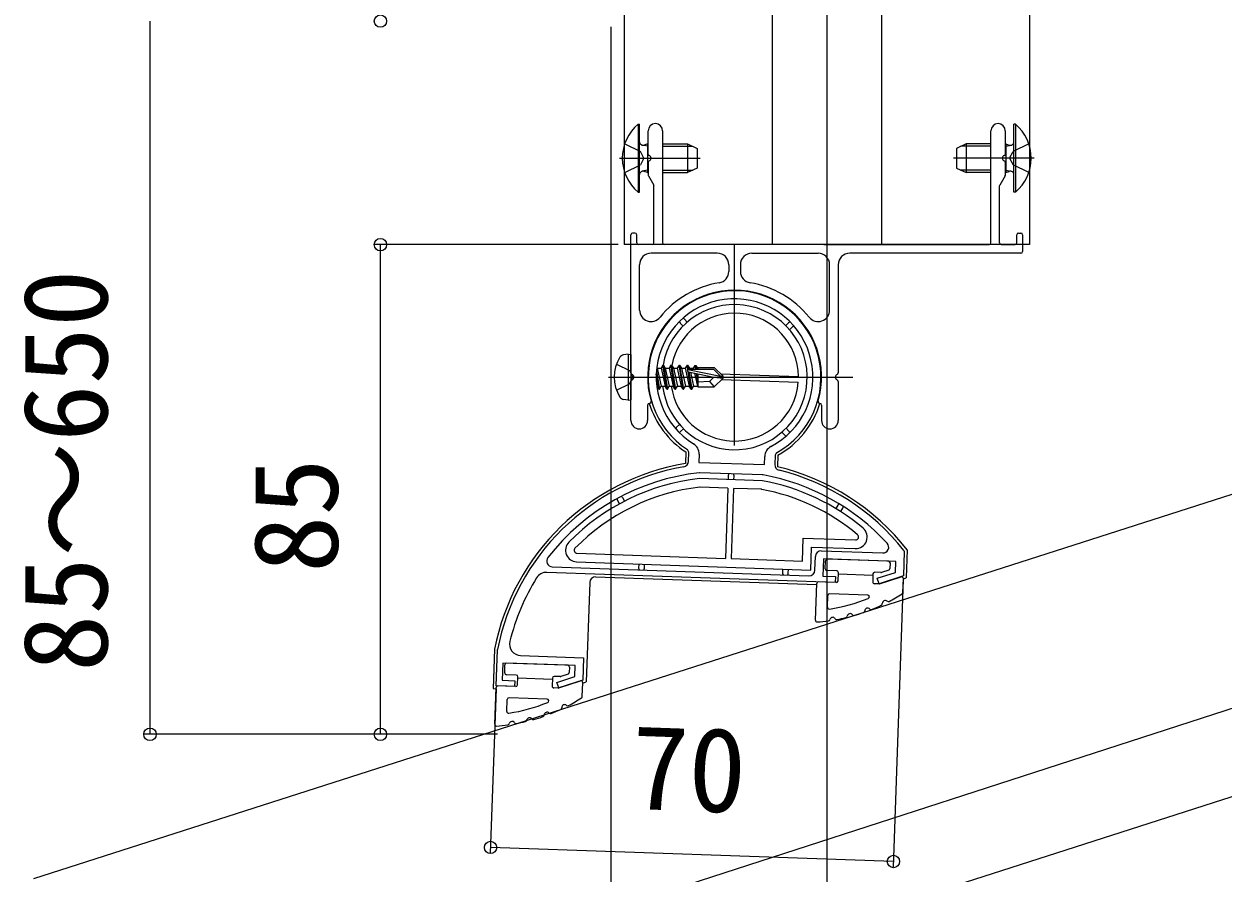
# Model space of a CAD drawing. Units: millimetres, scale not verified. Extents: x -875 to 875, y -1304 to 1296.
# Drawn here: x -91.4 to 116.8, y 126.4 to 273.8 of the extents above; entities that cross this region are included whole.
import ezdxf
from ezdxf.enums import TextEntityAlignment as Align

# ---------------------------------------------------------------- set-up
doc = ezdxf.new("R2010")
doc.units = ezdxf.units.MM
doc.header["$LTSCALE"] = 8
for name, color, linetype in [('0-2_YKK_11', 7, 'Continuous'), ('0-4_YKK_12', 2, 'Continuous'), ('0-5_YKK_13', 4, 'Continuous'), ('0-6_YKK_D', 6, 'Continuous'), ('0-8_YSS_K', 3, 'Continuous')]:
    doc.layers.add(name, color=color, linetype=linetype)
doc.styles.add('ＭＳ ゴシック', font='')
doc.styles.get('ＭＳ ゴシック').set_extended_font_data('MS Gothic')

msp = doc.modelspace()

# ---------------------------------------------------------------- linework, layer by layer
at = {"layer": '0-2_YKK_11'}
for p, q in [((25.83, 199.139), (25.78, 197.707)), ((45.939, 178.992), (46.023, 181.391)), ((47.057, 182.355), (57.724, 181.983)), ((0.34, 179.584), (44.905, 178.028)), ((49.467, 176.868), (-0.61, 178.617))]:
    msp.add_line(p, q, dxfattribs=at)
for points in [[(23.985, 197.879), (24.041, 199.493), (23.814, 199.929)], [(25.78, 197.707), (37.173, 197.309), (37.223, 198.741)], [(39.289, 199.389), (39.032, 198.97), (38.976, 197.356)], [(36.974, 195.512), (36.931, 195.517), (25.896, 195.902), (25.853, 195.9)], [(61.396, 182.419), (61.461, 182.222), (61.314, 178.006), (57.084, 176.632), (56.775, 177.583), (59.934, 178.61), (60, 180.502), (47.408, 180.942), (47.303, 177.944), (49.502, 177.867), (49.467, 176.868)], [(-5.145, 164.166), (5.784, 163.784), (5.649, 159.92), (1.47, 158.562), (1.161, 159.513), (4.269, 160.523), (4.336, 162.434), (-8.256, 162.874), (-8.361, 159.876), (-6.162, 159.799), (-6.197, 158.799), (-9.395, 158.911), (-9.176, 165.188), (-9.171, 165.236)]]:
    msp.add_lwpolyline(points, dxfattribs=at)
for centre, radius, start, end in [((32, 212.499), 15, 299.07294, 236.92706), ((32, 212.499), 13.6, 297.57681, 238.42319), ((23.831, 199.209), 2, 358, 58.42321), ((39.222, 198.671), 2, 117.57679, 178), ((22.985, 197.914), 1, 279.96517, 358.00001), ((30.081, 157.533), 40, 99.96519, 168.89699), ((30.081, 157.533), 38.6, 96.28795, 142.18949), ((39.975, 197.321), 1, 177.99999, 256.03483), ((30.081, 157.533), 40, 38.4736, 76.03482), ((30.081, 157.533), 38.6, 42.59796, 79.71205), ((57.759, 182.982), 1, 268.00001, 42.59794), ((0.375, 180.583), 1, 142.1895, 268.00003), ((47.022, 181.356), 1, 88.00001, 177.99999), ((30.081, 157.533), 38.2, 148.18259, 166.20446), ((-0.68, 176.618), 2, 88.00001, 148.18258), ((44.94, 179.027), 1, 268.00001, 357.99999), ((-5.075, 166.165), 2, 166.20447, 267.99999)]:
    msp.add_arc(centre, radius, start, end, dxfattribs=at)
at = {"layer": '0-4_YKK_12'}
msp.add_line((48, 1016.3), (48, -34.7), dxfattribs=at)
for points in [[(12.8, 424.3), (12.8, 274.3), (12.8, 235.499)], [(83.2, 424.3), (83.2, 274.3), (83.2, 235.499), (12.8, 235.499)], [(38.5, 424.3), (38.5, 274.3), (38.5, 235.499)], [(57.5, 424.3), (57.5, 274.3), (57.5, 235.499)]]:
    msp.add_lwpolyline(points, dxfattribs=at)
at = {"layer": '0-5_YKK_13'}
for p, q in [((15.252, 256.399), (15.5, 256.399)), ((15.252, 256.399), (15.252, 244.599)), ((15.5, 244.599), (15.5, 256.399)), ((80.5, 244.599), (80.5, 256.399)), ((80.748, 256.399), (80.5, 256.399)), ((80.748, 256.399), (80.748, 244.599)), ((17, 251.17), (17, 255.249)), ((19.5, 255.249), (19.5, 235.799)), ((76.5, 235.799), (76.5, 255.249)), ((79, 255.249), (79, 251.17)), ((12.917, 252.999), (15.635, 251.644)), ((16.9, 252.566), (15.977, 252.76)), ((16.9, 252.999), (16.305, 252.783)), ((16.9, 252.999), (16.9, 247.999)), ((16.9, 252.999), (17, 252.999)), ((16.9, 252.566), (17, 252.566)), ((19.5, 252.999), (23.8, 252.999)), ((19.5, 252.566), (24.72, 252.566)), ((23.8, 252.999), (25.5, 252.199)), ((23.8, 252.999), (23.8, 247.999)), ((25.5, 252.199), (25.5, 248.799)), ((72.2, 252.999), (70.5, 252.199)), ((70.5, 252.199), (70.5, 248.799)), ((76.5, 252.566), (71.28, 252.566)), ((76.5, 252.999), (72.2, 252.999)), ((72.2, 252.999), (72.2, 247.999)), ((79.1, 252.999), (79, 252.999)), ((79.1, 252.566), (79, 252.566)), ((79.1, 252.999), (79.1, 247.999)), ((79.1, 252.999), (79.695, 252.783)), ((79.1, 252.566), (80.023, 252.76)), ((83.083, 252.999), (80.365, 251.644)), ((12, 250.499), (26, 250.499)), ((16.244, 250.499), (15.635, 251.644)), ((16.244, 250.499), (15.635, 249.354)), ((17, 249.828), (17, 247.58)), ((84, 250.499), (70, 250.499)), ((79, 249.828), (79, 247.58)), ((79.756, 250.499), (80.365, 251.644)), ((79.756, 250.499), (80.365, 249.354)), ((12.917, 247.999), (15.635, 249.354)), ((16.9, 248.432), (15.977, 248.239)), ((16.9, 247.999), (16.305, 248.215)), ((16.9, 248.432), (17, 248.432)), ((16.9, 247.999), (17, 247.999)), ((19.5, 248.432), (24.72, 248.432)), ((19.5, 247.999), (23.8, 247.999)), ((25.5, 248.799), (23.8, 247.999)), ((70.5, 248.799), (72.2, 247.999)), ((76.5, 248.432), (71.28, 248.432)), ((76.5, 247.999), (72.2, 247.999)), ((79.1, 248.432), (79, 248.432)), ((79.1, 247.999), (79, 247.999)), ((79.1, 248.432), (80.023, 248.239)), ((79.1, 247.999), (79.695, 248.215)), ((83.083, 247.999), (80.365, 249.354)), ((17.04, 247.43), (17.96, 245.837)), ((18, 235.799), (18, 245.687)), ((78, 235.799), (78, 245.687)), ((78.96, 247.43), (78.04, 245.837)), ((15.252, 244.599), (15.5, 244.599)), ((80.748, 244.599), (80.5, 244.599)), ((14.7, 237.499), (14.3, 237.499)), ((81.3, 237.499), (81.7, 237.499)), ((15, 235.799), (15, 237.199)), ((17.7, 235.499), (15.3, 235.499)), ((47.5, 235.499), (19.8, 235.499)), ((32, 200.614), (32, 235.499)), ((47.5, 235.499), (76.2, 235.499)), ((78.3, 235.499), (80.7, 235.499)), ((81, 235.799), (81, 237.199)), ((29, 233.999), (17.5, 233.999)), ((35, 233.999), (46.5, 233.999)), ((81.7, 233.999), (52, 233.999)), ((15.5, 224.149), (15.5, 231.999)), ((31, 231.999), (31, 230.856)), ((33, 231.999), (33, 230.856)), ((48.5, 224.149), (48.5, 231.999)), ((50, 231.999), (50, 213.241)), ((22.564, 221.885), (23.048, 221.366)), ((23.295, 222.567), (23.779, 222.048)), ((41.386, 221.935), (40.867, 221.451)), ((42.068, 221.204), (41.549, 220.72)), ((13.5, 216.499), (12.698, 216.358)), ((13.5, 216.499), (13.5, 208.499)), ((13.5, 216.499), (14, 216.411)), ((14, 216.411), (14, 208.587)), ((19.55, 214.599), (19.232, 214.049)), ((20.25, 210.399), (19.55, 214.599)), ((19.55, 214.599), (19.65, 214.599)), ((19.65, 214.599), (20.35, 210.399)), ((20.95, 214.599), (20.632, 214.049)), ((21.65, 210.399), (20.95, 214.599)), ((20.95, 214.599), (21.05, 214.599)), ((21.05, 214.599), (21.75, 210.399)), ((22.35, 214.599), (22.032, 214.049)), ((23.05, 210.399), (22.35, 214.599)), ((22.35, 214.599), (22.45, 214.599)), ((22.45, 214.599), (23.15, 210.399)), ((23.75, 214.599), (23.432, 214.049)), ((23.878, 213.831), (23.75, 214.599)), ((23.75, 214.599), (23.85, 214.599)), ((23.85, 214.599), (23.969, 213.886)), ((25.092, 214.499), (24.832, 214.049)), ((25.092, 214.499), (25.308, 214.499)), ((25.092, 214.499), (25.191, 213.899)), ((25.308, 214.499), (25.481, 214.199)), ((25.308, 214.499), (25.424, 213.899)), ((10.1, 212.499), (31, 212.499)), ((11.466, 212.499), (52.534, 212.499)), ((18.85, 210.399), (18.411, 213.036)), ((18.436, 213.485), (18.95, 210.399)), ((18.568, 214.049), (19.232, 214.049)), ((19.232, 214.049), (19.932, 210.949)), ((19.968, 214.049), (20.632, 214.049)), ((20.632, 214.049), (21.332, 210.949)), ((21.368, 214.049), (22.032, 214.049)), ((22.032, 214.049), (22.732, 210.949)), ((22.768, 214.049), (23.432, 214.049)), ((23.432, 214.049), (24.132, 210.949)), ((23.877, 213.831), (29.576, 212.649)), ((24.45, 210.399), (23.946, 213.425)), ((23.993, 213.409), (28.378, 212.499)), ((24.048, 213.899), (28.326, 213.899)), ((24.05, 213.397), (24.55, 210.399)), ((24.168, 214.049), (24.832, 214.049)), ((24.328, 213.339), (24.868, 210.949)), ((24.832, 214.049), (24.867, 213.896)), ((25.025, 213.195), (25.532, 210.949)), ((25.317, 213.134), (25.6, 211.416)), ((25.481, 214.199), (28.45, 214.199)), ((25.584, 213.079), (25.6, 212.995)), ((25.6, 214.199), (25.6, 213.899)), ((25.6, 213.075), (25.6, 210.799)), ((28.326, 213.899), (29.576, 212.649)), ((28.378, 212.499), (30, 212.499)), ((28.378, 212.499), (30, 212.349)), ((30, 212.649), (28.45, 214.199)), ((30, 212.349), (28.45, 210.799)), ((29.565, 213.084), (43.099, 212.612)), ((29.576, 212.649), (30, 212.649)), ((30, 212.349), (30, 212.649)), ((14, 204.949), (14, 211.758)), ((18.453, 211.302), (18.532, 210.949)), ((18.489, 210.949), (18.532, 210.949)), ((18.85, 210.399), (18.532, 210.949)), ((18.85, 210.399), (18.95, 210.399)), ((18.95, 210.399), (19.268, 210.949)), ((19.268, 210.949), (19.932, 210.949)), ((20.25, 210.399), (19.932, 210.949)), ((20.25, 210.399), (20.35, 210.399)), ((20.35, 210.399), (20.668, 210.949)), ((20.668, 210.949), (21.332, 210.949)), ((21.65, 210.399), (21.332, 210.949)), ((21.65, 210.399), (21.75, 210.399)), ((21.75, 210.399), (22.068, 210.949)), ((22.068, 210.949), (22.732, 210.949)), ((23.05, 210.399), (22.732, 210.949)), ((23.05, 210.399), (23.15, 210.399)), ((23.15, 210.399), (23.468, 210.949)), ((23.468, 210.949), (24.132, 210.949)), ((24.45, 210.399), (24.132, 210.949)), ((24.45, 210.399), (24.55, 210.399)), ((24.55, 210.399), (24.868, 210.949)), ((24.868, 210.949), (25.532, 210.949)), ((25.6, 210.799), (25.532, 210.949)), ((25.6, 210.799), (28.45, 210.799)), ((27.647, 211.757), (28.45, 210.799)), ((29.729, 212.078), (43.065, 211.612)), ((50, 211.758), (50, 204.949)), ((13.5, 208.499), (12.698, 208.641)), ((13.5, 208.499), (14, 208.587)), ((16.9, 207.642), (16.9, 204.949)), ((47.1, 207.642), (47.1, 204.949)), ((22.451, 204.278), (21.932, 203.794)), ((23.133, 203.547), (22.614, 203.063)), ((40.221, 202.95), (40.705, 202.431)), ((40.952, 203.632), (41.436, 203.113)), ((23.542, 199.511), (23.471, 197.49)), ((39.532, 198.952), (39.461, 196.931)), ((36.823, 194.52), (25.934, 194.9)), ((30.904, 195.427), (30.879, 194.727)), ((31.878, 194.693), (31.903, 195.392)), ((12.541, 191.584), (12.871, 190.963)), ((30.827, 193.228), (25.993, 193.397)), ((30.827, 193.228), (30.401, 181.036)), ((31.826, 193.193), (31.4, 181.001)), ((36.66, 193.025), (31.826, 193.193)), ((11.988, 190.494), (11.658, 191.115)), ((49.952, 190.278), (49.58, 189.681)), ((50.428, 189.151), (50.8, 189.748)), ((4.623, 181.936), (30.401, 181.036)), ((45.379, 183.014), (52.96, 182.75)), ((61.971, 182.497), (61.802, 177.639)), ((15.358, 180.06), (15.333, 179.361)), ((16.333, 179.326), (16.357, 180.025)), ((31.4, 181.001), (43.793, 180.568)), ((40.343, 179.188), (40.318, 178.488)), ((41.317, 178.453), (41.342, 179.153)), ((47.749, 179.229), (47.797, 180.628)), ((58.701, 180.548), (48.108, 180.918)), ((58.991, 180.238), (58.958, 179.296)), ((7.875, 177.82), (46.252, 176.48)), ((49.667, 176.861), (46.569, 176.969)), ((49.737, 178.86), (48.038, 178.919)), ((49.977, 177.15), (50.026, 178.549)), ((50.019, 178.349), (56.016, 178.14)), ((56.023, 178.34), (55.974, 176.941)), ((57.374, 178.593), (56.333, 178.629)), ((57.176, 176.617), (60.905, 177.828)), ((58.751, 179.021), (57.477, 178.607)), ((61.213, 175.12), (61.298, 177.533)), ((61.296, 177.475), (61.802, 177.639)), ((6.841, 176.855), (6.238, 159.585)), ((46.036, 170.315), (46.259, 176.68)), ((55.112, 174.669), (48.498, 174.9)), ((57.073, 176.602), (56.263, 176.631)), ((48.116, 172.554), (48.188, 174.611)), ((-7.916, 161.161), (-7.867, 162.56)), ((3.037, 162.479), (-7.557, 162.849)), ((-5.928, 160.791), (-7.627, 160.851)), ((-5.687, 159.082), (-5.638, 160.481)), ((1.71, 160.525), (0.668, 160.561)), ((3.086, 160.953), (1.813, 160.539)), ((3.326, 162.169), (3.293, 161.228)), ((-9.628, 152.247), (-9.406, 158.611)), ((-5.997, 158.793), (-9.096, 158.901)), ((-5.645, 160.281), (0.351, 160.072)), ((0.358, 160.272), (0.309, 158.872)), ((1.408, 158.534), (0.598, 158.562)), ((1.511, 158.548), (5.241, 159.76)), ((5.549, 157.052), (5.633, 159.464)), ((5.63, 159.388), (6.238, 159.585)), ((-7.549, 154.486), (-7.477, 156.543)), ((-0.552, 156.601), (-7.167, 156.832))]:
    msp.add_line(p, q, dxfattribs=at)
for points in [[(14, 213.241), (14, 235.499), (14, 237.199)], [(82, 237.199), (82, 235.499), (82, 234.299)], [(11.505, 214.757), (13.737, 213.644), (14.346, 212.499)], [(19.65, 214.599), (19.968, 214.049), (20.668, 210.949)], [(21.05, 214.599), (21.368, 214.049), (22.068, 210.949)], [(22.45, 214.599), (22.768, 214.049), (23.468, 210.949)], [(23.85, 214.599), (24.168, 214.049), (24.201, 213.899)], [(11.505, 210.241), (13.737, 211.354), (14.346, 212.499)], [(18.502, 214.162), (18.568, 214.049), (19.268, 210.949)], [(28.378, 212.499), (27.647, 211.757), (25.6, 211.599)], [(43.793, 180.568), (43.932, 184.566), (53.012, 184.249)], [(4.571, 180.437), (45.24, 179.017), (45.379, 183.014)], [(-9.674, 165.269), (-9.913, 158.429), (-9.413, 158.411)]]:
    msp.add_lwpolyline(points, dxfattribs=at)
for centre, radius, start, end in [((20.2, 250.499), 7.7, 129.98312, 230.01688), ((18.25, 255.249), 1.25, 0, 180), ((77.75, 255.249), 1.25, 0, 180), ((75.8, 250.499), 7.7, 309.98312, 50.01688), ((16.1, 253.347), 0.6, 180, 289.96957), ((79.9, 253.347), 0.6, 250.03043, 0), ((17.2, 251.17), 0.2, 180, 253.39845), ((17.2, 249.828), 0.2, 106.60155, 180), ((17, 250.499), 0.5, 286.60155, 73.39845), ((79, 250.499), 0.5, 106.60155, 253.39845), ((78.8, 251.17), 0.2, 286.60155, 0), ((78.8, 249.828), 0.2, 0, 73.39845), ((16.1, 247.651), 0.6, 70.03043, 180), ((79.9, 247.651), 0.6, 0, 109.96957), ((17.3, 247.58), 0.3, 180, 210), ((17.7, 245.687), 0.3, 0, 30), ((78.3, 245.687), 0.3, 150, 180), ((78.7, 247.58), 0.3, 330, 0), ((14.3, 237.199), 0.3, 90, 180), ((14.7, 237.199), 0.3, 0, 90), ((81.3, 237.199), 0.3, 90, 180), ((81.7, 237.199), 0.3, 0, 90), ((15.3, 235.799), 0.3, 180, 270), ((17.7, 235.799), 0.3, 270, 0), ((19.8, 235.799), 0.3, 180, 270), ((76.2, 235.799), 0.3, 270, 0), ((78.3, 235.799), 0.3, 180, 270), ((80.7, 235.799), 0.3, 270, 0), ((17.5, 231.999), 2, 90, 180), ((29, 231.999), 2, 0, 90), ((35, 231.999), 2, 90, 180), ((46.5, 231.999), 2, 0, 90), ((52, 231.999), 2, 90, 180), ((81.7, 234.299), 0.3, 270, 0), ((29, 230.856), 2, 279.2818, 0), ((35, 230.856), 2, 180, 260.7182), ((32, 212.499), 15.1, 343.95377, 196.04623), ((32, 212.499), 16.6, 99.2818, 141.22121), ((32, 212.499), 16.6, 38.77879, 80.7182), ((32, 212.499), 12.6, 268, 170.40593), ((17.5, 224.149), 2, 180, 321.22121), ((32, 212.499), 11.1, 0.58176, 169.44021), ((46.5, 224.149), 2, 218.77879, 0), ((22.929, 222.226), 0.5, 186.98692, 223), ((22.929, 222.226), 0.5, 43, 79.01308), ((41.727, 221.57), 0.5, 96.98692, 133), ((41.727, 221.57), 0.5, 313, 349.01308), ((17.6, 212.499), 6.5, 147.94412, 212.05588), ((12.854, 215.471), 0.9, 100, 147.94412), ((14.3, 213.241), 0.3, 180, 247.97569), ((14, 212.499), 0.5, 292.02431, 67.97569), ((24.048, 213.651), 0.248, 90, 257.19096), ((50, 212.499), 0.5, 112.02434, 247.97566), ((49.7, 213.241), 0.3, 292.02434, 0), ((14.3, 211.758), 0.3, 112.02431, 180), ((32, 212.499), 12.6, 187.1332, 268), ((32, 212.499), 11.1, 188.02699, 268), ((32, 212.499), 11.1, 268, 355.41824), ((49.7, 211.758), 0.3, 0, 67.97566), ((12.854, 209.527), 0.9, 212.05588, 260), ((17.2, 208.242), 0.3, 270, 16.04623), ((46.8, 208.242), 0.3, 163.95377, 270), ((17.2, 207.642), 0.3, 90, 180), ((32, 212.499), 15.5, 197.09809, 236.92705), ((32, 212.499), 15.5, 299.07295, 342.90191), ((46.8, 207.642), 0.3, 0, 90), ((15.45, 204.949), 1.45, 180, 0), ((48.55, 204.949), 1.45, 180, 0), ((22.273, 203.429), 0.5, 133, 169.01308), ((22.273, 203.429), 0.5, 276.98692, 313), ((41.071, 202.772), 0.5, 223, 259.01308), ((41.071, 202.772), 0.5, 6.98692, 43), ((30.081, 157.533), 40.5, 99.39261, 168.98755), ((31.403, 195.41), 0.5, 141.12947, 178), ((31.403, 195.41), 0.5, 358, 34.87053), ((30.081, 157.533), 40.5, 38.05455, 76.60739), ((30.081, 157.533), 37.6, 96.39851, 135.61126), ((25.924, 194.6), 0.3, 88, 96.39851), ((36.813, 194.22), 0.3, 79.60149, 88), ((30.081, 157.533), 37.6, 49.86118, 79.60149), ((30.081, 157.533), 36.1, 96.57297, 135.61126), ((12.1, 191.35), 0.5, 27.99993, 64.57039), ((25.983, 193.097), 0.3, 88, 96.57297), ((36.649, 192.725), 0.3, 79.42703, 88), ((30.081, 157.533), 36.1, 49.86118, 79.42703), ((12.1, 191.35), 0.5, 171.42962, 207.99993), ((50.376, 190.013), 0.5, 111.42961, 148.00007), ((50.376, 190.013), 0.5, 328.00007, 4.57038), ((53.03, 184.748), 2, 268, 49.86118), ((4.64, 182.436), 2, 135.61126, 268), ((53.03, 184.748), 0.5, 268, 49.86118), ((4.64, 182.436), 0.5, 135.61126, 268), ((15.833, 179.343), 0.5, 178, 214.87014), ((15.833, 179.343), 0.5, 321.12986, 358), ((48.048, 179.219), 0.3, 178, 268), ((48.097, 180.618), 0.3, 88, 178), ((58.691, 180.248), 0.3, 358, 88), ((58.658, 179.306), 0.3, 288, 358), ((7.84, 176.821), 1, 88, 178), ((40.818, 178.471), 0.5, 178, 214.87014), ((40.818, 178.471), 0.5, 321.12986, 358), ((46.558, 176.669), 0.3, 88, 178), ((49.677, 177.161), 0.3, 268, 358), ((49.726, 178.56), 0.3, 358, 88), ((56.322, 178.329), 0.3, 88, 178), ((57.385, 178.893), 0.3, 268, 288), ((60.998, 177.543), 0.3, 358, 108), ((48.487, 174.601), 0.3, 88, 178), ((56.273, 176.93), 0.3, 178, 268), ((57.083, 176.902), 0.3, 268, 288), ((44.121, 201.426), 31.5, 297.79233, 302.5627), ((60.913, 175.131), 0.3, 302.5627, 358), ((44.121, 201.426), 29.5, 278.45754, 292.0901), ((55.102, 174.37), 0.3, 292.0901, 88), ((44.121, 201.426), 31.5, 291.74813, 295.08145), ((57.347, 173.168), 0.3, 295.08145, 3.73648), ((58.145, 173.22), 0.5, 49.1373, 183.73648), ((58.669, 173.825), 0.3, 229.1373, 297.79233), ((48.416, 172.544), 0.3, 178, 278.45754), ((49.038, 170.312), 0.5, 31.68099, 166.28016), ((44.121, 201.426), 31.5, 280.33602, 283.24611), ((51.27, 171.056), 0.3, 283.24611, 351.90114), ((52.062, 170.944), 0.5, 37.30196, 171.90114), ((52.698, 171.428), 0.3, 217.30196, 285.95699), ((44.121, 201.426), 31.5, 285.95699, 289.03724), ((54.298, 171.933), 0.3, 289.03724, 357.69227), ((55.097, 171.9), 0.5, 43.0931, 177.69227), ((55.681, 172.447), 0.3, 223.0931, 291.74813), ((46.336, 170.305), 0.3, 178, 274.07149), ((44.121, 201.426), 31.5, 274.07149, 277.62513), ((48.261, 170.502), 0.3, 277.62513, 346.28016), ((49.719, 170.732), 0.3, 211.68099, 280.33602), ((-7.567, 162.55), 0.3, 88, 178), ((3.026, 162.18), 0.3, 358, 88), ((-7.616, 161.15), 0.3, 178, 268), ((-5.938, 160.491), 0.3, 358, 88), ((0.658, 160.261), 0.3, 88, 178), ((1.72, 160.824), 0.3, 268, 288), ((2.993, 161.238), 0.3, 288, 358), ((-9.106, 158.601), 0.3, 88, 178), ((-5.987, 159.092), 0.3, 268, 358), ((0.609, 158.862), 0.3, 178, 268), ((1.418, 158.834), 0.3, 268, 288), ((5.333, 159.475), 0.3, 358, 108), ((-7.177, 156.532), 0.3, 88, 178), ((-0.562, 156.301), 0.3, 292.0901, 88), ((-11.544, 183.358), 31.5, 297.79233, 302.5627), ((5.249, 157.062), 0.3, 302.5627, 358), ((-7.249, 154.475), 0.3, 178, 278.45754), ((-11.544, 183.358), 29.5, 278.45754, 292.0901), ((-0.567, 153.832), 0.5, 43.0931, 177.69227), ((0.017, 154.379), 0.3, 223.0931, 291.74813), ((-11.544, 183.358), 31.5, 291.74813, 295.08145), ((1.682, 155.1), 0.3, 295.08145, 3.73648), ((2.481, 155.152), 0.5, 49.1373, 183.73648), ((3.004, 155.757), 0.3, 229.1373, 297.79233), ((-9.328, 152.237), 0.3, 178, 274.07149), ((-11.544, 183.358), 31.5, 274.07149, 277.62513), ((-7.404, 152.434), 0.3, 277.62513, 346.28016), ((-6.626, 152.244), 0.5, 31.68099, 166.28016), ((-5.946, 152.664), 0.3, 211.68099, 280.33602), ((-11.544, 183.358), 31.5, 280.33602, 283.24611), ((-4.395, 152.988), 0.3, 283.24611, 351.90114), ((-3.603, 152.875), 0.5, 37.30196, 171.90114), ((-2.966, 153.36), 0.3, 217.30196, 285.95699), ((-11.544, 183.358), 31.5, 285.95699, 289.03724), ((-1.367, 153.864), 0.3, 289.03724, 357.69227)]:
    msp.add_arc(centre, radius, start, end, dxfattribs=at)
at = {"layer": '0-6_YKK_D'}
for p, q in [((-69.5, 274.3), (-69.5, 150.499)), ((10.5, 273.3), (10.5, 74.263)), ((11.8, 235.499), (-30.5, 235.499)), ((-29.5, 150.499), (-29.5, 235.499)), ((61.291, 177.357), (59.548, 127.424)), ((-9.413, 158.411), (-10.41, 129.867)), ((-9.138, 150.499), (-70.5, 150.499)), ((-9.138, 150.499), (-30.5, 150.499)), ((59.583, 128.424), (-10.375, 130.867))]:
    msp.add_line(p, q, dxfattribs=at)
for centre in [(-29.5, 274.3), (-29.5, 235.499), (-69.5, 150.499), (-29.5, 150.499), (-10.375, 130.867), (59.583, 128.424)]:
    msp.add_circle(centre, 1.075, dxfattribs=at)
at = {"layer": '0-8_YSS_K'}
for p, q in [((-89.696, 125.5), (125.914, 194.63)), ((-78.705, 91.219), (196.272, 180.294)), ((-82.049, 75.445), (199.594, 165.747))]:
    msp.add_line(p, q, dxfattribs=at)

# ---------------------------------------------------------------- texts
at = {"layer": '0-6_YKK_D', "style": 'ＭＳ ゴシック'}
for s, rotation, p in [('85～650', 90, (-72.5, 161.32)), ('85', 90, (-32.5, 178.511)), ('70', 358, (13.652, 133.167))]:
    msp.add_text(s, height=14.66, rotation=rotation, dxfattribs=at).set_placement(p, align=Align.BOTTOM_LEFT)

doc.saveas('drawing.dxf')
